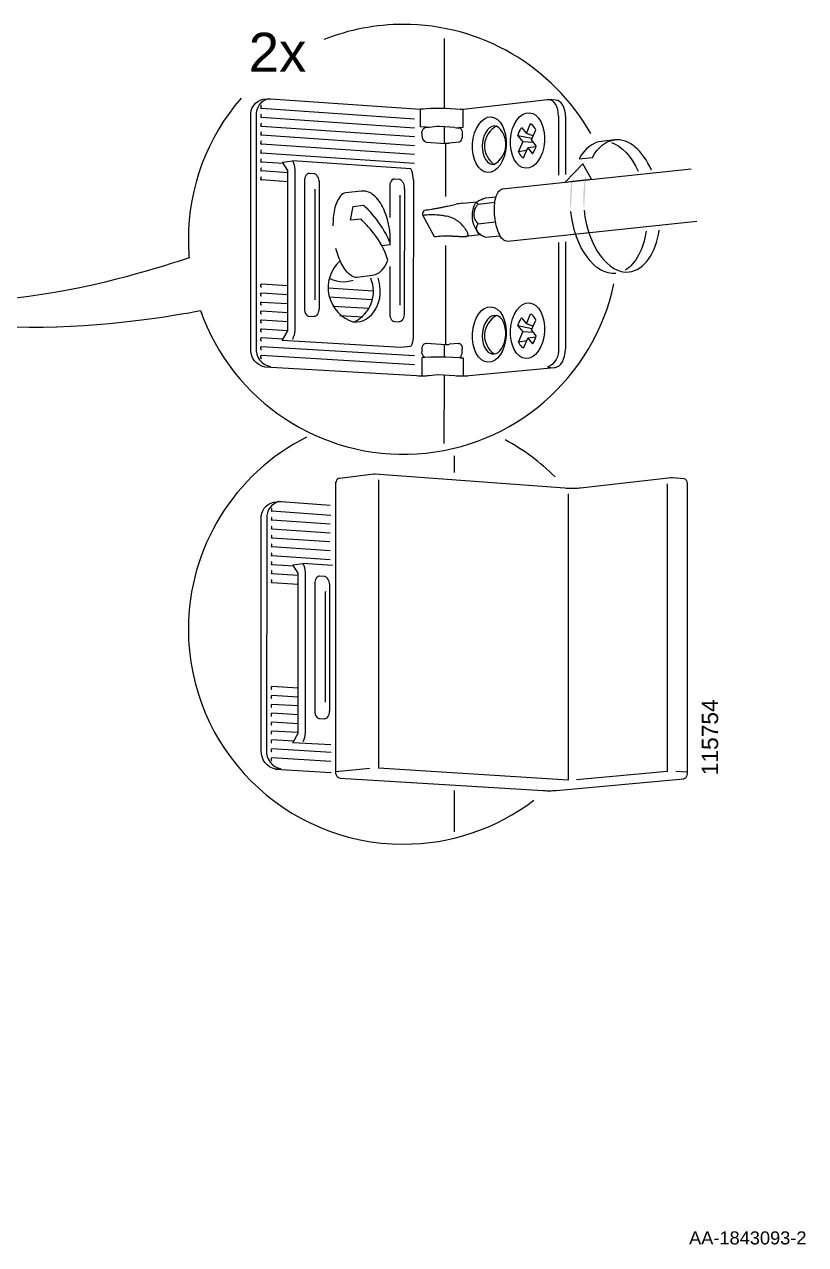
# Model space of a CAD drawing. Header units: metres. Extents: x -8.4 to 7.9, y -3.9 to 2.
# Drawn here: x 4.65 to 5.033, y -1.528 to -0.929 of the extents above; entities that cross this region are included whole.
import ezdxf

# ---------------------------------------------------------------- set-up
doc = ezdxf.new("R2010")
doc.units = ezdxf.units.M
doc.header["$MEASUREMENT"] = 0
for name, color, linetype, lineweight in [('PDF12_Geometry_Num_Penna__7', 7, 'Continuous', 18), ('PDF12_Solid Fills_Num_Penna__7', 7, 'Continuous', 18), ('PDF12_Text_Num_Penna__7', 7, 'Continuous', 18)]:
    doc.layers.add(name, color=color, linetype=linetype, lineweight=lineweight)
doc.styles.add('GENERATED_STYLE_2', font='')
doc.styles.get('GENERATED_STYLE_2').set_extended_font_data('Arial')

msp = doc.modelspace()

# ---------------------------------------------------------------- hatches: boundary and pattern name
at = {"layer": 'PDF12_Geometry_Num_Penna__7', "linetype": 'Continuous', "lineweight": 18}
for points in [[(4.91904, -1.00369, 0.083413), (4.91817, -1.02084)], [(4.92565, -1.00246, 0.086646), (4.92465, -1.02014)]]:
    msp.add_hatch(color=7, dxfattribs=at).paths.add_polyline_path(points)

# ---------------------------------------------------------------- linework, layer by layer
at = {"layer": 'PDF12_Geometry_Num_Penna__7', "color": 7, "linetype": 'Continuous', "lineweight": 18, "flags": 128}
for points in [[(4.92792, -0.98261, 0.270635), (4.83601, -0.92899, 0.09544), (4.79691, -0.93647)], [(4.75642, -0.96521, 0.181804), (4.73048, -1.03452, 0.02112), (4.73089, -1.04355)], [(4.91211, -1.03612), (4.91208, -1.08803, -0.333197), (4.90676, -1.09734), (4.91024, -1.09758), (4.86828, -1.10162), (4.86741, -1.10167), (4.86636, -1.10167), (4.8653, -1.10174), (4.86418, -1.10174), (4.86314, -1.10167), (4.86215, -1.10167), (4.86121, -1.10162), (4.85296, -1.10112), (4.84855, -1.10156), (4.84787, -1.10162), (4.84707, -1.10167), (4.84613, -1.10167), (4.84521, -1.10167), (4.84421, -1.10167), (4.84326, -1.10167), (4.84242, -1.10162), (4.76812, -1.09721, -0.381109), (4.76111, -1.08803), (4.76111, -0.97402, -0.382609), (4.76713, -0.96577), (4.76974, -0.96547), (4.7703, -0.96547), (4.77078, -0.96547)], [(4.76974, -0.96547, 0.364392), (4.76378, -0.97378), (4.76373, -1.08778, 0.39373), (4.77073, -1.09696)], [(4.8805, -0.9788), (4.88112, -0.9788), (4.88175, -0.97887, 0.554917), (4.88045, -0.99773, 0.550341), (4.88175, -0.97887)], [(4.8991, -0.98504), (4.8922, -0.98362, -0.070085), (4.89372, -0.9801, -0.028097), (4.89402, -0.97966), (4.89638, -0.98257), (4.89846, -0.97772, -0.097286), (4.8992, -0.97818)], [(4.90103, -0.98917), (4.89711, -0.98967), (4.89941, -0.9925, 0.020437), (4.89967, -0.99211, 0.069946), (4.90122, -0.98853), (4.89885, -0.98561), (4.90094, -0.98074)], [(4.82545, -1.0376), (4.82955, -1.03709, 0.044477), (4.8293, -1.0301, 0.080644), (4.82572, -1.01838, 0.117457), (4.82075, -1.01234, 0.199848), (4.81522, -1.01089), (4.80769, -1.01171, 0.197373), (4.80515, -1.01318, 0.116072), (4.80217, -1.01987, 0.046278), (4.80143, -1.02786)], [(4.97998, -1.02578), (4.88732, -1.03558, -0.296675), (4.88329, -1.03225), (4.8829, -1.03147), (4.88254, -1.03062), (4.8822, -1.02972), (4.88189, -1.02876), (4.88161, -1.02774), (4.88136, -1.02671), (4.88115, -1.02564), (4.88097, -1.02455), (4.88084, -1.02344), (4.88073, -1.02231), (4.88067, -1.02121), (4.88065, -1.0201), (4.88066, -1.01902), (4.88073, -1.01797), (4.88082, -1.01695), (4.88096, -1.01597), (4.88113, -1.01505), (4.88134, -1.01418), (4.88158, -1.01338), (4.88187, -1.01263), (4.88217, -1.01196), (4.88251, -1.01139), (4.88287, -1.01088), (4.88326, -1.01047), (4.88366, -1.01015), (4.88409, -1.00992), (4.88453, -1.00978), (4.88471, -1.00976)], [(4.8455, -1.02261, -0.072144), (4.84621, -1.02019, 0.008383), (4.84996, -1.0197, 0.007381), (4.85187, -1.01937, 0.006413), (4.8538, -1.01902, 0.003854), (4.85574, -1.01862, 0.00538), (4.85772, -1.0182)], [(4.86481, -1.01683, 0.029371), (4.86342, -1.01702, 0.009418), (4.86197, -1.01727)], [(4.87608, -1.03348), (4.8734, -1.03209, -0.267678), (4.87053, -1.01864, -0.147713), (4.87182, -1.01634), (4.87239, -1.01587)], [(4.87232, -1.017, 0.024243), (4.87265, -1.01718), (4.88091, -1.01631)], [(4.87258, -1.01575, -0.020175), (4.87306, -1.01545, -0.030179), (4.87386, -1.01508, -0.014587), (4.87478, -1.01469, -0.003165), (4.87625, -1.01417), (4.88151, -1.01361)], [(4.86012, -1.03293, -0.000677), (4.85844, -1.03293, 0.005652), (4.8567, -1.03296, 0.010954), (4.85492, -1.03303, 0.006755), (4.85127, -1.03332), (4.8455, -1.02261, -0.007387), (4.84828, -1.0224, -0.017445), (4.85102, -1.02236, -0.021356), (4.85367, -1.02251, -0.027755), (4.85626, -1.0229, -0.008296), (4.85755, -1.02318)], [(4.86262, -1.02548, 0.027249), (4.86128, -1.02466, 0.022994), (4.86007, -1.02406, 0.018417), (4.85883, -1.02358)], [(4.87113, -1.01971, 0.039358), (4.87072, -1.02084, 0.037136), (4.87056, -1.02174, 0.040716), (4.87054, -1.02264, 0.046377), (4.87068, -1.0235, 0.042579), (4.87094, -1.02432, 0.036126), (4.8714, -1.02524, 0.032881), (4.87197, -1.02609, 0.013477), (4.8726, -1.02687), (4.8812, -1.02594)], [(4.86632, -1.02925, 0.015953), (4.86581, -1.02855, 0.019951), (4.86523, -1.02785, 0.01689), (4.86457, -1.02713, 0.024189), (4.86385, -1.02646)], [(4.86577, -1.03313, 0.017734), (4.86654, -1.0331, 0.043343), (4.86716, -1.03299)], [(4.86767, -1.03175, 0.020296), (4.86748, -1.03123, 0.014517), (4.86715, -1.03058)], [(4.82564, -1.04939, -0.200322), (4.82066, -1.05221), (4.81333, -1.05318, -0.200528), (4.81049, -1.05242, -0.117155), (4.80584, -1.04678, -0.048889), (4.80291, -1.03903)], [(4.80492, -1.04515, 0.589333), (4.81175, -1.07512, 0.405633), (4.81999, -1.05364)], [(4.8805, -1.07188), (4.88105, -1.07188), (4.88164, -1.07196, 0.551879), (4.8805, -1.09082)], [(4.8991, -1.07843), (4.8922, -1.077, -0.070085), (4.89372, -1.07349, -0.028097), (4.89402, -1.07305), (4.89638, -1.07596), (4.89846, -1.07111, -0.096145), (4.8992, -1.07157)], [(4.90103, -1.08256), (4.89711, -1.08306), (4.89941, -1.08589, 0.020437), (4.89967, -1.0855, 0.069946), (4.90122, -1.08191), (4.89885, -1.079), (4.90094, -1.07413)], [(4.78852, -1.13168, 0.283296), (4.73048, -1.22596, 0.414205), (4.83601, -1.33149, 0.165087), (4.90001, -1.30989)], [(4.7733, -1.29467, -0.381079), (4.7663, -1.28553), (4.7663, -1.17184, -0.381817), (4.7723, -1.16361), (4.7749, -1.16331), (4.77546, -1.16331), (4.77596, -1.16331), (4.80013, -1.165)], [(4.7749, -1.16331, 0.363322), (4.76897, -1.1716), (4.76891, -1.28528, 0.393487), (4.7759, -1.29443), (4.7733, -1.29467), (4.80064, -1.29629)]]:
    msp.add_lwpolyline(points, format="xyb", dxfattribs=at)
for points in [[(4.85597, -0.93596), (4.85595, -0.97012)], [(4.76632, -0.96881), (4.76625, -0.96887), (4.76613, -0.96893), (4.76613, -0.96912), (4.76613, -0.96993)], [(4.76613, -0.969), (4.76632, -0.96881)], [(4.7662, -0.97012), (4.76632, -0.97024), (4.76625, -0.97024), (4.76613, -0.97012), (4.76613, -0.96993)], [(4.84143, -0.97545), (4.76632, -0.97024)], [(4.77078, -0.96547), (4.84445, -0.97062)], [(4.84867, -0.97024), (4.84564, -0.97062), (4.84537, -0.97062), (4.84508, -0.97062), (4.84477, -0.97062), (4.84445, -0.97062)], [(4.84867, -0.97024), (4.84942, -0.97018), (4.85034, -0.97012), (4.85141, -0.97006), (4.85253, -0.97006), (4.85364, -0.97006), (4.85475, -0.97006), (4.85586, -0.97012), (4.85682, -0.97018), (4.86387, -0.97068)], [(4.86374, -0.97973), (4.86343, -0.97967), (4.86314, -0.97961), (4.86537, -0.97937), (4.86537, -0.97068), (4.90676, -0.9659)], [(4.90676, -0.9659), (4.90707, -0.9659), (4.90738, -0.9659)], [(4.91085, -0.96615), (4.90738, -0.9659)], [(4.76632, -0.97322), (4.76625, -0.97322), (4.76613, -0.97334), (4.76613, -0.97353), (4.76613, -0.97434)], [(4.76613, -0.97341), (4.76632, -0.97323)], [(4.7662, -0.97452), (4.76632, -0.97464), (4.76625, -0.97458), (4.76613, -0.97446), (4.76613, -0.97434)], [(4.84143, -0.97986), (4.76632, -0.97464)], [(4.84644, -0.97973), (4.84692, -0.97955), (4.84743, -0.97949), (4.84445, -0.97929), (4.84445, -0.97062)], [(4.86387, -0.97068), (4.8643, -0.97068), (4.86486, -0.97068), (4.86537, -0.97068)], [(4.91215, -0.97402), (4.91213, -1.00298)], [(4.91562, -0.97428), (4.91561, -1.00261)], [(4.76613, -0.97782), (4.76632, -0.97756), (4.76625, -0.97762), (4.76613, -0.97775), (4.76613, -0.97788), (4.76613, -0.97868)], [(4.7662, -0.97893), (4.76632, -0.97905), (4.76625, -0.97899), (4.76613, -0.97887), (4.76613, -0.97868)], [(4.76613, -0.98216), (4.76632, -0.98197), (4.76625, -0.98197), (4.76613, -0.9821), (4.76613, -0.98228), (4.76613, -0.98309)], [(4.84143, -0.9842), (4.76632, -0.97905)], [(4.84513, -0.98228), (4.84521, -0.98147), (4.84552, -0.98072), (4.84588, -0.98017), (4.84644, -0.97973)], [(4.84513, -0.98228), (4.84513, -0.98371), (4.84521, -0.98445), (4.84544, -0.9852), (4.84581, -0.98582), (4.84624, -0.98632), (4.8468, -0.98663), (4.84743, -0.98675), (4.85667, -0.98743)], [(4.84862, -0.97961), (4.84799, -0.97967), (4.84724, -0.97967), (4.84644, -0.97973)], [(4.84675, -0.97961), (4.84743, -0.97949)], [(4.85246, -0.97918), (4.84862, -0.97961)], [(4.85371, -0.97911), (4.8534, -0.97911), (4.85308, -0.97911), (4.85271, -0.97911), (4.85246, -0.97918)], [(4.86121, -0.97967), (4.85371, -0.97911)], [(4.85595, -0.97929), (4.85595, -0.98737)], [(4.86121, -0.97967), (4.86203, -0.97973), (4.86287, -0.97973), (4.86374, -0.97973), (4.86414, -0.98005), (4.86443, -0.98049), (4.86469, -0.98104), (4.86481, -0.98166), (4.86486, -0.98234), (4.86486, -0.98377)], [(4.86314, -0.97961), (4.86351, -0.97967)], [(4.89968, -0.9837), (4.89638, -0.98257)], [(4.7662, -0.98327), (4.76632, -0.98339), (4.76625, -0.98339), (4.76613, -0.98327), (4.76613, -0.98309)], [(4.76632, -0.98637), (4.7662, -0.98637), (4.76613, -0.9865), (4.76613, -0.98669), (4.76613, -0.98749)], [(4.76613, -0.98655), (4.76632, -0.98637)], [(4.76613, -0.98768), (4.76632, -0.98781), (4.7662, -0.98775), (4.76613, -0.98762), (4.76613, -0.98749)], [(4.84143, -0.98854), (4.76632, -0.98339)], [(4.84143, -0.99289), (4.76632, -0.98781)], [(4.86486, -0.98377), (4.86481, -0.98452), (4.86461, -0.98526), (4.86438, -0.98588), (4.86399, -0.98637), (4.86358, -0.98675), (4.86314, -0.98687), (4.85866, -0.98737), (4.85822, -0.98743), (4.85774, -0.98743), (4.85718, -0.98743), (4.85667, -0.98743), (4.85666, -1.01341)], [(4.8922, -0.98362), (4.89464, -0.98662)], [(4.8925, -0.9916), (4.89464, -0.98662)], [(4.89992, -0.98693), (4.89464, -0.98662)], [(4.9397, -0.9857), (4.93321, -0.98641)], [(4.76632, -0.99072), (4.7662, -0.99079), (4.76613, -0.9909), (4.76613, -0.99103), (4.76613, -0.99184)], [(4.76613, -0.99097), (4.76632, -0.99072)], [(4.76613, -0.99208), (4.76632, -0.9922), (4.7662, -0.99214), (4.76613, -0.99202), (4.76613, -0.99184)], [(4.84143, -0.99724), (4.76632, -0.9922)], [(4.89657, -0.99094), (4.8925, -0.99159)], [(4.89503, -0.99452), (4.89711, -0.98967)], [(4.92227, -0.99497), (4.92875, -0.99427)], [(4.76632, -0.99512), (4.7662, -0.99512), (4.76613, -0.99525), (4.76613, -0.99544), (4.76613, -0.99624)], [(4.76613, -0.99531), (4.76632, -0.99512)], [(4.76613, -0.99643), (4.76632, -0.99655), (4.7662, -0.99655), (4.76613, -0.99643), (4.76613, -0.99624)], [(4.76632, -0.99954), (4.7662, -0.99954), (4.76613, -0.99966), (4.76613, -0.99984), (4.76613, -1.00065)], [(4.76613, -0.99972), (4.76632, -0.99954)], [(4.77711, -0.99729), (4.76632, -0.99655)], [(4.7793, -1.00065), (4.77662, -0.99655), (4.78159, -0.996)], [(4.78159, -0.996), (4.78203, -0.99693), (4.78235, -0.99791), (4.78259, -0.99904), (4.78275, -1.00021), (4.78275, -1.00139)], [(4.84091, -1.00531), (4.84087, -1.00412), (4.84072, -1.00294), (4.84047, -1.00183), (4.84011, -1.00083), (4.83968, -0.9999), (4.78159, -0.996)], [(4.88471, -1.00976), (4.97723, -0.99982)], [(4.76632, -1.00388), (4.7662, -1.00394), (4.76613, -1.00406), (4.76608, -1.00419), (4.76608, -1.00499)], [(4.76613, -1.00524), (4.76632, -1.00537), (4.7662, -1.00531), (4.76613, -1.00518), (4.76608, -1.00499)], [(4.76613, -1.00083), (4.76632, -1.00096), (4.7662, -1.00089), (4.76613, -1.00077), (4.76613, -1.00065)], [(4.76613, -1.00412), (4.76632, -1.00388)], [(4.7793, -1.00183), (4.76632, -1.00096)], [(4.77924, -1.00624), (4.76632, -1.00537)], [(4.77655, -1.08417), (4.77924, -1.07952), (4.7793, -1.00065)], [(4.78275, -1.00139), (4.78275, -1.07797), (4.78271, -1.07922), (4.78259, -1.08039), (4.78235, -1.08157), (4.78196, -1.08262), (4.78159, -1.08368)], [(4.79393, -1.00375), (4.79369, -1.00332), (4.79344, -1.00301), (4.79313, -1.00276), (4.79289, -1.00257), (4.7925, -1.00238), (4.79214, -1.00232), (4.78979, -1.00215), (4.78939, -1.0022), (4.7891, -1.00227), (4.78855, -1.00264), (4.78812, -1.00314), (4.7878, -1.00375), (4.7876, -1.0045), (4.78749, -1.00505), (4.78749, -1.0058), (4.78742, -1.06836)], [(4.79393, -1.00375), (4.79418, -1.00431), (4.79436, -1.00493), (4.79456, -1.00555), (4.79461, -1.00605), (4.79461, -1.00654), (4.79469, -1.00704)], [(4.83161, -1.00493), (4.83123, -1.00499), (4.83092, -1.00505), (4.83036, -1.00543), (4.83, -1.00593), (4.82969, -1.00654), (4.82944, -1.00729), (4.82937, -1.00785), (4.8293, -1.00859), (4.8293, -1.02383)], [(4.8357, -1.00648), (4.83546, -1.0061), (4.83521, -1.0058), (4.83495, -1.00555), (4.8347, -1.00537), (4.83434, -1.00518), (4.83396, -1.00511), (4.83161, -1.00493)], [(4.8357, -1.00648), (4.83602, -1.0071), (4.83621, -1.00772), (4.83633, -1.00835), (4.83645, -1.00885), (4.83645, -1.00934), (4.8365, -1.00983)], [(4.84091, -1.00531), (4.84087, -1.08151)], [(4.7925, -1.00996), (4.7925, -1.0642)], [(4.79469, -1.0071), (4.79461, -1.06773)], [(4.8365, -1.0099), (4.83645, -1.07027)], [(4.81524, -1.02454), (4.81009, -1.02518), (4.8113, -1.01839), (4.81644, -1.01775)], [(4.83434, -1.01275), (4.83434, -1.0668)], [(4.86495, -1.01681), (4.8722, -1.01603)], [(4.87385, -1.03231), (4.86661, -1.03309)], [(4.87615, -1.03351), (4.88355, -1.03272)], [(4.9156, -1.03574), (4.91557, -1.08827)], [(4.85664, -1.03761), (4.85662, -1.0861)], [(4.8293, -1.04791), (4.8293, -1.0709)], [(4.79966, -1.05358), (4.80138, -1.0544), (4.80312, -1.05489), (4.80492, -1.05526), (4.80666, -1.05532)], [(4.76608, -1.05681), (4.76613, -1.05669), (4.7662, -1.05657), (4.76632, -1.0565)], [(4.76632, -1.0565), (4.76608, -1.05675)], [(4.76632, -1.058), (4.7662, -1.05792), (4.76613, -1.0578), (4.76608, -1.05762), (4.76608, -1.0568)], [(4.76613, -1.05786), (4.76632, -1.058)], [(4.77924, -1.05731), (4.76632, -1.0565)], [(4.82114, -1.05991), (4.7991, -1.05855)], [(4.80666, -1.05532), (4.80828, -1.05526), (4.80984, -1.05495), (4.81139, -1.05452)], [(4.76608, -1.06122), (4.76613, -1.06102), (4.7662, -1.0609), (4.76632, -1.0609)], [(4.76632, -1.06091), (4.76608, -1.0611)], [(4.76632, -1.06233), (4.7662, -1.06233), (4.76613, -1.06222), (4.76608, -1.06202), (4.76608, -1.06122)], [(4.76608, -1.06562), (4.76613, -1.06544), (4.7662, -1.06531), (4.76632, -1.06531), (4.77924, -1.06605)], [(4.76632, -1.06531), (4.76608, -1.0655)], [(4.76632, -1.06675), (4.7662, -1.06667), (4.76613, -1.06655), (4.76608, -1.06643), (4.76608, -1.06562)], [(4.76613, -1.06222), (4.76632, -1.06233)], [(4.77924, -1.06172), (4.76632, -1.06091)], [(4.82069, -1.06426), (4.79966, -1.06295)], [(4.76632, -1.06965), (4.76608, -1.06991)], [(4.76608, -1.06997), (4.76613, -1.06985), (4.7662, -1.06971), (4.76632, -1.06966), (4.77924, -1.07046)], [(4.76632, -1.07114), (4.7662, -1.07109), (4.76613, -1.07096), (4.76608, -1.07077), (4.76608, -1.06997)], [(4.76613, -1.06661), (4.76632, -1.06675)], [(4.76613, -1.07102), (4.76632, -1.07114)], [(4.78742, -1.06836), (4.78749, -1.06935), (4.78767, -1.07015), (4.78796, -1.0709), (4.78841, -1.07152), (4.78867, -1.07182), (4.78896, -1.07202), (4.78935, -1.0722), (4.78971, -1.07226), (4.79214, -1.07245)], [(4.79405, -1.0709), (4.79382, -1.07133), (4.79357, -1.0717), (4.79326, -1.07202), (4.79294, -1.07226), (4.79257, -1.07238), (4.79214, -1.07245)], [(4.79461, -1.06773), (4.79461, -1.06842), (4.79456, -1.06904), (4.79445, -1.06965), (4.79425, -1.07027), (4.79405, -1.0709)], [(4.81919, -1.06854), (4.80132, -1.06742)], [(4.81604, -1.0727), (4.80487, -1.07202)], [(4.8293, -1.0709), (4.82937, -1.07188), (4.82957, -1.0727), (4.82986, -1.07344), (4.83024, -1.07406), (4.83056, -1.07437), (4.83085, -1.07462), (4.83123, -1.07475), (4.83161, -1.07487), (4.83396, -1.07499)], [(4.83645, -1.07034), (4.83645, -1.07096), (4.83638, -1.07158), (4.83626, -1.07226), (4.83606, -1.07288), (4.8359, -1.07351)], [(4.76608, -1.07437), (4.76613, -1.07419), (4.7662, -1.07406), (4.76632, -1.07406), (4.77924, -1.07487)], [(4.76632, -1.07406), (4.76608, -1.07425)], [(4.76632, -1.07548), (4.7662, -1.07548), (4.76613, -1.07536), (4.76608, -1.07518), (4.76608, -1.07437)], [(4.76613, -1.07536), (4.76632, -1.07548)], [(4.8359, -1.07351), (4.83565, -1.07393), (4.83539, -1.07431), (4.8351, -1.07456), (4.83478, -1.0748), (4.83439, -1.07493), (4.83396, -1.07499)], [(4.8922, -1.077), (4.89464, -1.08001)], [(4.89968, -1.07709), (4.89638, -1.07596)], [(4.76608, -1.07878), (4.76613, -1.07858), (4.7662, -1.07847), (4.76632, -1.07847), (4.77924, -1.07922)], [(4.76632, -1.07847), (4.76608, -1.07866)], [(4.76632, -1.07989), (4.7662, -1.07984), (4.76613, -1.07971), (4.76608, -1.07958), (4.76608, -1.07878)], [(4.76608, -1.08312), (4.76608, -1.083), (4.7662, -1.08288), (4.76632, -1.08282)], [(4.76632, -1.08282), (4.76608, -1.08306)], [(4.76632, -1.0843), (4.7662, -1.08423), (4.76608, -1.08411), (4.76608, -1.08393), (4.76608, -1.08312)], [(4.76613, -1.07978), (4.76632, -1.07989)], [(4.76613, -1.08417), (4.76632, -1.0843)], [(4.77699, -1.08349), (4.76632, -1.08282)], [(4.8347, -1.08765), (4.77655, -1.08417)], [(4.84087, -1.08151), (4.84087, -1.08274), (4.84067, -1.08393), (4.84043, -1.08505), (4.84011, -1.08616), (4.83968, -1.08715)], [(4.8925, -1.08498), (4.89464, -1.08001)], [(4.89657, -1.08433), (4.8925, -1.08498)], [(4.89992, -1.08032), (4.89464, -1.08001)], [(4.89503, -1.08791), (4.89711, -1.08306)], [(4.76608, -1.08753), (4.76608, -1.08734), (4.7662, -1.08722), (4.76632, -1.08722)], [(4.76632, -1.08722), (4.76608, -1.0874)], [(4.76632, -1.08865), (4.7662, -1.08865), (4.76608, -1.08853), (4.76608, -1.08833), (4.76608, -1.08753)], [(4.76613, -1.08853), (4.76632, -1.08865)], [(4.84143, -1.09169), (4.76632, -1.08722)], [(4.83968, -1.08715), (4.8347, -1.08765)], [(4.8462, -1.08585), (4.84575, -1.08628), (4.84537, -1.08691), (4.84513, -1.08759), (4.84508, -1.08827), (4.84508, -1.08976)], [(4.84862, -1.09231), (4.84651, -1.09249), (4.846, -1.09213), (4.84564, -1.09169), (4.84532, -1.09107), (4.84513, -1.09044), (4.84508, -1.08976)], [(4.8462, -1.08585), (4.84675, -1.08561), (4.84736, -1.08554)], [(4.8468, -1.08561), (4.84736, -1.08554)], [(4.84736, -1.08554), (4.85662, -1.0861), (4.85711, -1.0861), (4.85766, -1.0861), (4.85821, -1.0861), (4.85866, -1.08604)], [(4.85595, -1.08642), (4.85595, -1.09219)], [(4.86414, -1.0861), (4.86382, -1.08579), (4.86343, -1.08566), (4.86307, -1.08561), (4.85866, -1.08604)], [(4.86307, -1.08561), (4.86343, -1.08566)], [(4.8637, -1.09262), (4.86407, -1.09231), (4.86443, -1.09181), (4.86461, -1.09119), (4.86481, -1.0905), (4.86486, -1.08982), (4.86486, -1.08833)], [(4.86414, -1.0861), (4.86443, -1.08654), (4.86469, -1.08704), (4.86481, -1.08765), (4.86486, -1.08833)], [(4.76608, -1.09193), (4.76608, -1.09175), (4.7662, -1.09163), (4.76632, -1.09163)], [(4.76632, -1.09163), (4.76608, -1.09181)], [(4.76632, -1.09305), (4.7662, -1.09299), (4.76608, -1.09287), (4.76608, -1.09275), (4.76608, -1.09193)], [(4.76613, -1.09292), (4.76632, -1.09305)], [(4.84143, -1.09609), (4.76632, -1.09163)], [(4.84651, -1.09249), (4.84508, -1.09269), (4.84508, -1.10136)], [(4.84862, -1.09231), (4.84942, -1.09225), (4.85034, -1.09218), (4.85134, -1.09218), (4.85246, -1.09213), (4.85364, -1.09213), (4.85475, -1.09213), (4.85582, -1.09218), (4.85682, -1.09225), (4.8637, -1.09262)], [(4.8637, -1.09262), (4.86387, -1.09269)], [(4.86387, -1.09269), (4.8643, -1.09269), (4.86481, -1.09269), (4.8653, -1.09269)], [(4.8653, -1.09269), (4.8653, -1.10136)], [(4.85595, -1.1013), (4.85593, -1.13478)], [(4.86088, -1.14074), (4.86088, -1.14893)], [(4.82207, -1.14989), (4.82207, -1.14984), (4.82201, -1.14984), (4.82194, -1.14984), (4.82188, -1.14984), (4.82182, -1.14984), (4.82176, -1.14984), (4.82169, -1.14984), (4.82164, -1.14984), (4.82164, -1.14989), (4.82158, -1.14989), (4.82151, -1.14989), (4.80474, -1.15188)], [(4.92299, -1.15663), (4.92275, -1.1567), (4.92219, -1.1567), (4.92144, -1.15678), (4.92071, -1.15683), (4.91983, -1.15683), (4.91898, -1.15683), (4.91811, -1.15683), (4.9173, -1.15683), (4.91656, -1.15683), (4.91582, -1.15678), (4.9152, -1.1567), (4.82207, -1.14989)], [(4.80474, -1.15188), (4.80418, -1.152), (4.80369, -1.15231), (4.80325, -1.15275), (4.80295, -1.15337), (4.80276, -1.15398), (4.8027, -1.15466)], [(4.8027, -1.15466), (4.8027, -1.29593)], [(4.82374, -1.15268), (4.82374, -1.2942)], [(4.96805, -1.1517), (4.96799, -1.1517), (4.96793, -1.1517), (4.96786, -1.1517), (4.96779, -1.1517), (4.96773, -1.1517), (4.96767, -1.1517), (4.96761, -1.1517), (4.96755, -1.1517), (4.96749, -1.1517), (4.92299, -1.15663)], [(4.96551, -1.15454), (4.96551, -1.29581)], [(4.97374, -1.15214), (4.96805, -1.1517)], [(4.97546, -1.29613), (4.97546, -1.15491), (4.97541, -1.15424), (4.97523, -1.15355), (4.97498, -1.15299), (4.97461, -1.15255), (4.97424, -1.15225), (4.97374, -1.15214)], [(4.91687, -1.15949), (4.91687, -1.30002)], [(4.77131, -1.16684), (4.77151, -1.16664), (4.77144, -1.1667), (4.77131, -1.16676), (4.77131, -1.16696), (4.77131, -1.16775)], [(4.77137, -1.16795), (4.77151, -1.16807), (4.77144, -1.16807), (4.77131, -1.16795), (4.77131, -1.16775)], [(4.80038, -1.17007), (4.77151, -1.16807)], [(4.77151, -1.17104), (4.77144, -1.17104), (4.77131, -1.17116), (4.77131, -1.17135), (4.77131, -1.17215)], [(4.77131, -1.17123), (4.77151, -1.17104)], [(4.77137, -1.17234), (4.77151, -1.17245), (4.77144, -1.1724), (4.77131, -1.17228), (4.77131, -1.17216)], [(4.80016, -1.17445), (4.77151, -1.17245)], [(4.77151, -1.17537), (4.77144, -1.17543), (4.77131, -1.17555), (4.77131, -1.17568), (4.77131, -1.17648)], [(4.77131, -1.17562), (4.77151, -1.17537)], [(4.77137, -1.17673), (4.77151, -1.17685), (4.77144, -1.1768), (4.77131, -1.17668), (4.77131, -1.17648)], [(4.77151, -1.17977), (4.77144, -1.17977), (4.77131, -1.17989), (4.77131, -1.18007), (4.77131, -1.18088)], [(4.77131, -1.17994), (4.77151, -1.17977)], [(4.80015, -1.17882), (4.77151, -1.17685)], [(4.77137, -1.18106), (4.77151, -1.18118), (4.77144, -1.18118), (4.77131, -1.18106), (4.77131, -1.18088)], [(4.77131, -1.18434), (4.77151, -1.18416), (4.77137, -1.18416), (4.77131, -1.18428), (4.77131, -1.18447), (4.77131, -1.18527)], [(4.77131, -1.18546), (4.77151, -1.18558), (4.77137, -1.18552), (4.77131, -1.1854), (4.77131, -1.18527)], [(4.79988, -1.18313), (4.77151, -1.18118)], [(4.80014, -1.18752), (4.77151, -1.18558)], [(4.77151, -1.18849), (4.77137, -1.18856), (4.77131, -1.18868), (4.77131, -1.1888), (4.77131, -1.18961)], [(4.77131, -1.18874), (4.77151, -1.18849)], [(4.77131, -1.18985), (4.77151, -1.18997), (4.77137, -1.18991), (4.77131, -1.18978), (4.77131, -1.18961)], [(4.80016, -1.19189), (4.77151, -1.18997)], [(4.77151, -1.19288), (4.77137, -1.19288), (4.77131, -1.193), (4.77131, -1.1932), (4.77131, -1.19399)], [(4.77131, -1.19306), (4.77151, -1.19288)], [(4.77131, -1.19419), (4.77151, -1.19431), (4.77137, -1.19431), (4.77131, -1.19419), (4.77131, -1.19399)], [(4.77151, -1.19727), (4.77137, -1.19727), (4.77131, -1.1974), (4.77131, -1.19758), (4.77131, -1.19839)], [(4.77131, -1.19746), (4.77151, -1.19727)], [(4.78227, -1.19505), (4.77151, -1.19431)], [(4.78444, -1.19839), (4.78177, -1.19431), (4.78672, -1.19376)], [(4.78673, -1.19376), (4.78716, -1.19468), (4.78747, -1.19566), (4.78771, -1.19679), (4.78789, -1.19796), (4.78789, -1.19912)], [(4.80115, -1.19472), (4.78673, -1.19376)], [(4.77151, -1.20161), (4.77137, -1.20167), (4.77131, -1.20178), (4.77126, -1.20192), (4.77126, -1.20271)], [(4.77131, -1.20298), (4.77151, -1.2031), (4.77137, -1.20303), (4.77131, -1.2029), (4.77126, -1.20271)], [(4.77131, -1.19858), (4.77151, -1.1987), (4.77137, -1.19864), (4.77131, -1.19851), (4.77131, -1.19839)], [(4.77131, -1.20185), (4.77151, -1.20161)], [(4.78444, -1.19956), (4.77151, -1.1987)], [(4.78438, -1.20396), (4.77151, -1.2031)], [(4.78171, -1.28169), (4.78438, -1.27704), (4.78444, -1.19839)], [(4.78789, -1.19912), (4.78789, -1.27549)], [(4.7949, -1.19988), (4.79452, -1.19993), (4.79422, -1.2), (4.79367, -1.20037), (4.79323, -1.20088), (4.79291, -1.20149), (4.79273, -1.20222), (4.7926, -1.20278), (4.7926, -1.20354), (4.79254, -1.26591)], [(4.79904, -1.20149), (4.79878, -1.20105), (4.79855, -1.20074), (4.79823, -1.20049), (4.79799, -1.2003), (4.79762, -1.20012), (4.79724, -1.20006), (4.7949, -1.19988)], [(4.79904, -1.20149), (4.79928, -1.20205), (4.79948, -1.20266), (4.79966, -1.20327), (4.79972, -1.20377), (4.79972, -1.20427), (4.79978, -1.20476)], [(4.79805, -1.20774), (4.79762, -1.20767), (4.79762, -1.26176)], [(4.79978, -1.20483), (4.79972, -1.26527)], [(4.77126, -1.25439), (4.77131, -1.25427), (4.77137, -1.25415), (4.77151, -1.25409)], [(4.77151, -1.25409), (4.77126, -1.25433)], [(4.77151, -1.25557), (4.77137, -1.2555), (4.77131, -1.25538), (4.77126, -1.2552), (4.77126, -1.25439)], [(4.77131, -1.25544), (4.77151, -1.25557)], [(4.78438, -1.25488), (4.77151, -1.25409)], [(4.77126, -1.25879), (4.77131, -1.25859), (4.77137, -1.25847), (4.77151, -1.25847)], [(4.77151, -1.25847), (4.77126, -1.25867)], [(4.77151, -1.2599), (4.77137, -1.2599), (4.77131, -1.25978), (4.77126, -1.25959), (4.77126, -1.25879)], [(4.77126, -1.26317), (4.77131, -1.26299), (4.77137, -1.26288), (4.77151, -1.26288)], [(4.77151, -1.26288), (4.77126, -1.26305)], [(4.77151, -1.2643), (4.77137, -1.26422), (4.77131, -1.26411), (4.77126, -1.26398), (4.77126, -1.26317)], [(4.77131, -1.25978), (4.77151, -1.2599)], [(4.78438, -1.25929), (4.77151, -1.25847)], [(4.78438, -1.26361), (4.77151, -1.26288)], [(4.77126, -1.26751), (4.77131, -1.26739), (4.77137, -1.26726), (4.77151, -1.2672)], [(4.77151, -1.2672), (4.77126, -1.26745)], [(4.77151, -1.26869), (4.77137, -1.26863), (4.77131, -1.26851), (4.77126, -1.26832), (4.77126, -1.26751)], [(4.77131, -1.26417), (4.77151, -1.2643)], [(4.77131, -1.26857), (4.77151, -1.26869)], [(4.78438, -1.26801), (4.77151, -1.2672)], [(4.79254, -1.26591), (4.7926, -1.2669), (4.79279, -1.26769), (4.7931, -1.26845), (4.79353, -1.26906), (4.79379, -1.26936), (4.79409, -1.26956), (4.79446, -1.26974), (4.79483, -1.2698), (4.79724, -1.26999)], [(4.79916, -1.26845), (4.79892, -1.26887), (4.79867, -1.26924), (4.79837, -1.26956), (4.79805, -1.2698), (4.79767, -1.26992), (4.79724, -1.26999)], [(4.79972, -1.26527), (4.79972, -1.26597), (4.79966, -1.26658), (4.79954, -1.2672), (4.79936, -1.26781), (4.79916, -1.26844)], [(4.77126, -1.2719), (4.77131, -1.27172), (4.77137, -1.2716), (4.77151, -1.2716)], [(4.77151, -1.2716), (4.77126, -1.27178)], [(4.77151, -1.27301), (4.77137, -1.27301), (4.77131, -1.27289), (4.77126, -1.27272), (4.77126, -1.2719)], [(4.77126, -1.2763), (4.77131, -1.27611), (4.77137, -1.27599), (4.77151, -1.27599)], [(4.77151, -1.27599), (4.77126, -1.27618)], [(4.77131, -1.27289), (4.77151, -1.27301)], [(4.78438, -1.2724), (4.77151, -1.2716)], [(4.78438, -1.27673), (4.77151, -1.27599)], [(4.78789, -1.27549), (4.78784, -1.27673), (4.78771, -1.27791), (4.78747, -1.27908), (4.7871, -1.28013), (4.78673, -1.28118)], [(4.77151, -1.27742), (4.77137, -1.27735), (4.77131, -1.27723), (4.77126, -1.2771), (4.77126, -1.2763)], [(4.77126, -1.28063), (4.77126, -1.2805), (4.77137, -1.28038), (4.77151, -1.28032)], [(4.77151, -1.28032), (4.77126, -1.28057)], [(4.77151, -1.2818), (4.77137, -1.28174), (4.77126, -1.28162), (4.77126, -1.28144), (4.77126, -1.28063)], [(4.77131, -1.27729), (4.77151, -1.27742)], [(4.77131, -1.28169), (4.77151, -1.2818)], [(4.78215, -1.281), (4.77151, -1.28032)], [(4.80037, -1.2828), (4.78171, -1.28169)], [(4.77126, -1.28503), (4.77126, -1.28483), (4.77137, -1.28472), (4.77151, -1.28472)], [(4.77151, -1.28472), (4.77126, -1.28489)], [(4.77151, -1.28614), (4.77137, -1.28614), (4.77126, -1.28601), (4.77126, -1.28582), (4.77126, -1.28503)], [(4.77131, -1.28601), (4.77151, -1.28614)], [(4.80063, -1.28645), (4.77151, -1.28472)], [(4.77126, -1.28942), (4.77126, -1.28923), (4.77137, -1.28911), (4.77151, -1.28911)], [(4.77151, -1.28912), (4.77126, -1.2893)], [(4.77151, -1.29053), (4.77137, -1.29047), (4.77126, -1.29035), (4.77126, -1.29022), (4.77126, -1.28942)], [(4.77131, -1.29041), (4.77151, -1.29053)], [(4.80039, -1.29083), (4.77151, -1.28911)], [(4.81947, -1.29427), (4.8027, -1.29593)], [(4.8027, -1.29593), (4.80276, -1.29674), (4.80301, -1.29749), (4.80337, -1.29811), (4.80387, -1.29861), (4.80443, -1.29897), (4.80506, -1.2991), (4.90468, -1.30522)], [(4.91687, -1.30002), (4.82374, -1.2942)], [(4.91093, -1.30515), (4.97355, -1.29934), (4.97404, -1.29915), (4.97454, -1.29885), (4.97491, -1.29829), (4.97523, -1.29767), (4.97541, -1.29693), (4.97546, -1.29612), (4.96972, -1.29575)], [(4.96551, -1.29581), (4.92102, -1.29996)], [(4.86086, -1.30516), (4.86086, -1.32541)], [(4.90468, -1.30522), (4.90555, -1.30522), (4.90647, -1.30529), (4.90746, -1.30529), (4.90845, -1.30529), (4.90938, -1.30522), (4.91025, -1.30522), (4.91093, -1.30515)]]:
    msp.add_lwpolyline(points, dxfattribs=at)
msp.add_lwpolyline([(4.92178, -1.00568), (4.92831, -1.00497), (4.92414, -0.99749), (4.91534, -1.00638)], close=True, dxfattribs=at)
at = {"layer": 'PDF12_Geometry_Num_Penna__7', "color": 7, "linetype": 'Continuous', "lineweight": 18}
for centre, radius, start, end in [((4.85011, -0.97247), 0.04629, 281.22391, 283.01503), ((4.87921, -1.02532), 0.00864, 231.76085, 239.32236), ((4.83603, -1.03449), 0.10557, 199.36048, 348.00542), ((4.83575, -1.2262), 0.1059, 45.16628, 61.70565)]:
    msp.add_arc(centre, radius, start, end, dxfattribs=at)
for centre, major_axis, ratio, start_param, end_param in [((4.90632, -0.97579), (0.0013, 0.00987), 0.576327, 4.967742, 6.324398), ((4.91113, -0.97377), (-0.00045, 0.00762), 0.58675, 4.611428, 6.245045), ((4.88048, -0.98826), (0.0006, 0.00948), 0.604408, 0.101656, 3.239538), ((4.81157, -1.05887), (-0.00228, 0.01617), 0.797328, 2.979864, 4.943448), ((4.88052, -1.08135), (0.00063, 0.00948), 0.608711, 0.113126, 3.246769), ((4.88067, -1.08137), (0.0006, 0.00945), 0.586553, 3.219091, 6.217088), ((4.90065, -1.07382), (-0.01071, 0.02339), 0.445628, 3.039738, 3.861199)]:
    msp.add_ellipse(centre, major_axis=major_axis, ratio=ratio, start_param=start_param, end_param=end_param, dxfattribs=at)
for centre, major_axis, ratio in [((4.87819, -0.98808), (0.00086, 0.01364), 0.605571), ((4.89692, -0.98599), (0.00089, 0.01365), 0.610413), ((4.89692, -1.07938), (0.00089, 0.01365), 0.610413), ((4.87819, -1.08123), (0.00076, 0.01364), 0.606684)]:
    msp.add_ellipse(centre, major_axis=major_axis, ratio=ratio, dxfattribs=at)
for points in [[(4.90094, -0.98074), (4.9006, -0.97982), (4.90001, -0.97895), (4.8992, -0.97818)], [(4.93321, -0.98641), (4.92876, -0.98689), (4.92497, -0.99007), (4.92227, -0.99497)], [(4.93321, -0.98641), (4.92876, -0.98689), (4.92497, -0.99007), (4.92227, -0.99497)], [(4.92875, -0.99427), (4.93145, -0.98936), (4.93524, -0.98619), (4.9397, -0.9857)], [(4.92875, -0.99427), (4.93145, -0.98936), (4.93524, -0.98619), (4.9397, -0.9857)], [(4.93806, -0.98695), (4.94318, -0.98865), (4.94789, -0.99381), (4.95115, -1.00102)], [(4.95772, -1.0005), (4.95346, -0.99096), (4.94666, -0.98494), (4.9397, -0.9857)], [(4.8925, -0.9916), (4.89284, -0.99247), (4.89342, -0.9933), (4.8942, -0.99403)], [(4.8942, -0.99403), (4.89442, -0.99424), (4.89471, -0.99441), (4.89503, -0.99452)], [(4.81644, -1.01775), (4.81796, -1.01899), (4.82702, -1.02848), (4.82955, -1.03709)], [(4.85772, -1.0182), (4.85818, -1.01808), (4.85865, -1.01799), (4.85912, -1.01788)], [(4.86053, -1.01758), (4.86101, -1.01749), (4.86148, -1.01737), (4.86197, -1.01727)], [(4.86481, -1.01683), (4.86486, -1.01683), (4.86491, -1.01681), (4.86495, -1.01681)], [(4.87167, -1.01864), (4.87197, -1.01813), (4.87231, -1.01767), (4.87265, -1.01718)], [(4.8721, -1.01677), (4.87219, -1.01677), (4.87193, -1.01653), (4.872, -1.01653)], [(4.872, -1.01653), (4.87208, -1.01653), (4.87195, -1.01629), (4.87204, -1.01629)], [(4.87232, -1.017), (4.87244, -1.017), (4.87199, -1.01677), (4.8721, -1.01677)], [(4.87204, -1.01629), (4.87213, -1.01629), (4.8721, -1.01603), (4.87223, -1.01603)], [(4.87223, -1.01603), (4.87236, -1.01603), (4.87243, -1.01585), (4.87258, -1.01575)], [(4.85883, -1.02358), (4.85841, -1.02343), (4.85798, -1.02331), (4.85755, -1.02318)], [(4.87113, -1.01971), (4.87128, -1.01934), (4.87147, -1.01899), (4.87167, -1.01864)], [(4.94029, -1.05123), (4.93003, -1.05235), (4.92013, -1.03874), (4.91817, -1.02084)], [(4.92465, -1.02014), (4.92661, -1.03804), (4.93651, -1.05164), (4.94677, -1.05052)], [(4.82835, -1.04481), (4.82524, -1.03397), (4.81812, -1.02791), (4.81524, -1.02454)], [(4.86385, -1.02646), (4.86345, -1.02609), (4.86304, -1.02578), (4.86262, -1.02548)], [(4.86678, -1.02995), (4.86664, -1.02972), (4.86649, -1.02949), (4.86632, -1.02925)], [(4.86715, -1.03058), (4.86704, -1.03039), (4.86692, -1.03018), (4.86678, -1.02995)], [(4.87192, -1.02909), (4.87192, -1.02879), (4.87196, -1.02849), (4.87204, -1.0282)], [(4.872, -1.02968), (4.87196, -1.02949), (4.87194, -1.0293), (4.87192, -1.02909)], [(4.87221, -1.03027), (4.87212, -1.03007), (4.87205, -1.02988), (4.872, -1.02968)], [(4.87204, -1.0282), (4.87211, -1.02792), (4.87221, -1.02763), (4.87234, -1.02737)], [(4.87257, -1.03086), (4.87243, -1.03066), (4.8723, -1.03047), (4.87221, -1.03027)], [(4.87234, -1.02737), (4.87242, -1.02719), (4.87251, -1.02704), (4.8726, -1.02687)], [(4.94677, -1.05052), (4.9542, -1.04971), (4.95979, -1.04139), (4.96156, -1.03006)], [(4.86012, -1.03293), (4.86068, -1.03295), (4.86122, -1.03296), (4.86176, -1.03299)], [(4.86176, -1.03299), (4.86212, -1.03299), (4.8625, -1.03301), (4.86285, -1.03302)], [(4.86285, -1.03302), (4.8632, -1.03304), (4.86355, -1.03305), (4.8639, -1.03308)], [(4.8639, -1.03308), (4.86423, -1.03308), (4.86456, -1.0331), (4.86488, -1.03311)], [(4.86488, -1.03311), (4.8652, -1.03313), (4.86549, -1.03313), (4.86577, -1.03313)], [(4.86716, -1.03299), (4.8673, -1.03294), (4.86739, -1.0328), (4.86751, -1.0328)], [(4.86751, -1.0328), (4.86763, -1.0328), (4.86769, -1.03264), (4.86772, -1.03252)], [(4.86775, -1.03219), (4.86774, -1.03206), (4.86772, -1.03191), (4.86767, -1.03175)], [(4.86772, -1.03252), (4.86782, -1.03252), (4.86777, -1.03232), (4.86775, -1.03219)], [(4.87304, -1.03142), (4.87286, -1.03123), (4.8727, -1.03105), (4.87257, -1.03086)], [(4.87386, -1.0321), (4.87356, -1.03188), (4.87328, -1.03166), (4.87304, -1.03142)], [(4.87615, -1.03351), (4.87569, -1.03326), (4.87523, -1.03302), (4.8748, -1.03275)], [(4.95511, -1.03054), (4.95376, -1.03946), (4.95005, -1.04655), (4.94494, -1.04963)], [(4.73089, -1.04355), (4.7065, -1.05191), (4.60275, -1.08442), (4.55888, -1.04841)], [(4.55888, -1.04841), (4.5966, -1.09341), (4.71137, -1.0743), (4.73643, -1.06949)], [(4.82818, -1.04484), (4.82742, -1.04745), (4.82654, -1.04823), (4.82564, -1.04939)], [(4.90094, -1.07413), (4.9006, -1.07321), (4.90001, -1.07233), (4.8992, -1.07157)], [(4.8925, -1.08498), (4.89284, -1.08586), (4.89342, -1.08669), (4.8942, -1.08742)], [(4.8942, -1.08742), (4.89442, -1.08763), (4.89471, -1.0878), (4.89503, -1.08791)]]:
    msp.add_open_spline(points, degree=3, dxfattribs=at)
at = {"layer": 'PDF12_Solid Fills_Num_Penna__7', "color": 7, "linetype": 'Continuous', "lineweight": 18}
for p, q in [((4.92414, -0.99749), (4.91534, -1.00638)), ((4.92831, -1.00497), (4.92414, -0.99749)), ((4.91534, -1.00638), (4.92178, -1.00568)), ((4.92178, -1.00568), (4.92831, -1.00497))]:
    msp.add_line(p, q, dxfattribs=at)

# ---------------------------------------------------------------- texts
at = {"layer": 'PDF12_Text_Num_Penna__7', "color": 7, "linetype": 'Continuous', "lineweight": 18, "attachment_point": 7, "style": 'GENERATED_STYLE_2'}
for s, insert, char_height in [('\\A1;{\\pql;\\fArial|b0|i0|c0|p34;2x}', (4.7601, -0.95227), 0.0191887), ('\\A1;{\\pql;\\fArial|b0|i0|c0|p34;AA-1843093-2}', (4.97621, -1.52811), 0.0063962)]:
    msp.add_mtext(s, dxfattribs=dict(at, insert=insert, char_height=char_height))
at = {"layer": 'PDF12_Text_Num_Penna__7', "color": 7, "linetype": 'Continuous', "lineweight": 18, "insert": (4.99056, -1.29766), "char_height": 0.0079952, "attachment_point": 7, "rotation": 90, "style": 'GENERATED_STYLE_2'}
msp.add_mtext('\\A1;{\\pql;\\fArial|b0|i0|c0|p34;115754}', dxfattribs=at)

doc.saveas('drawing.dxf')
